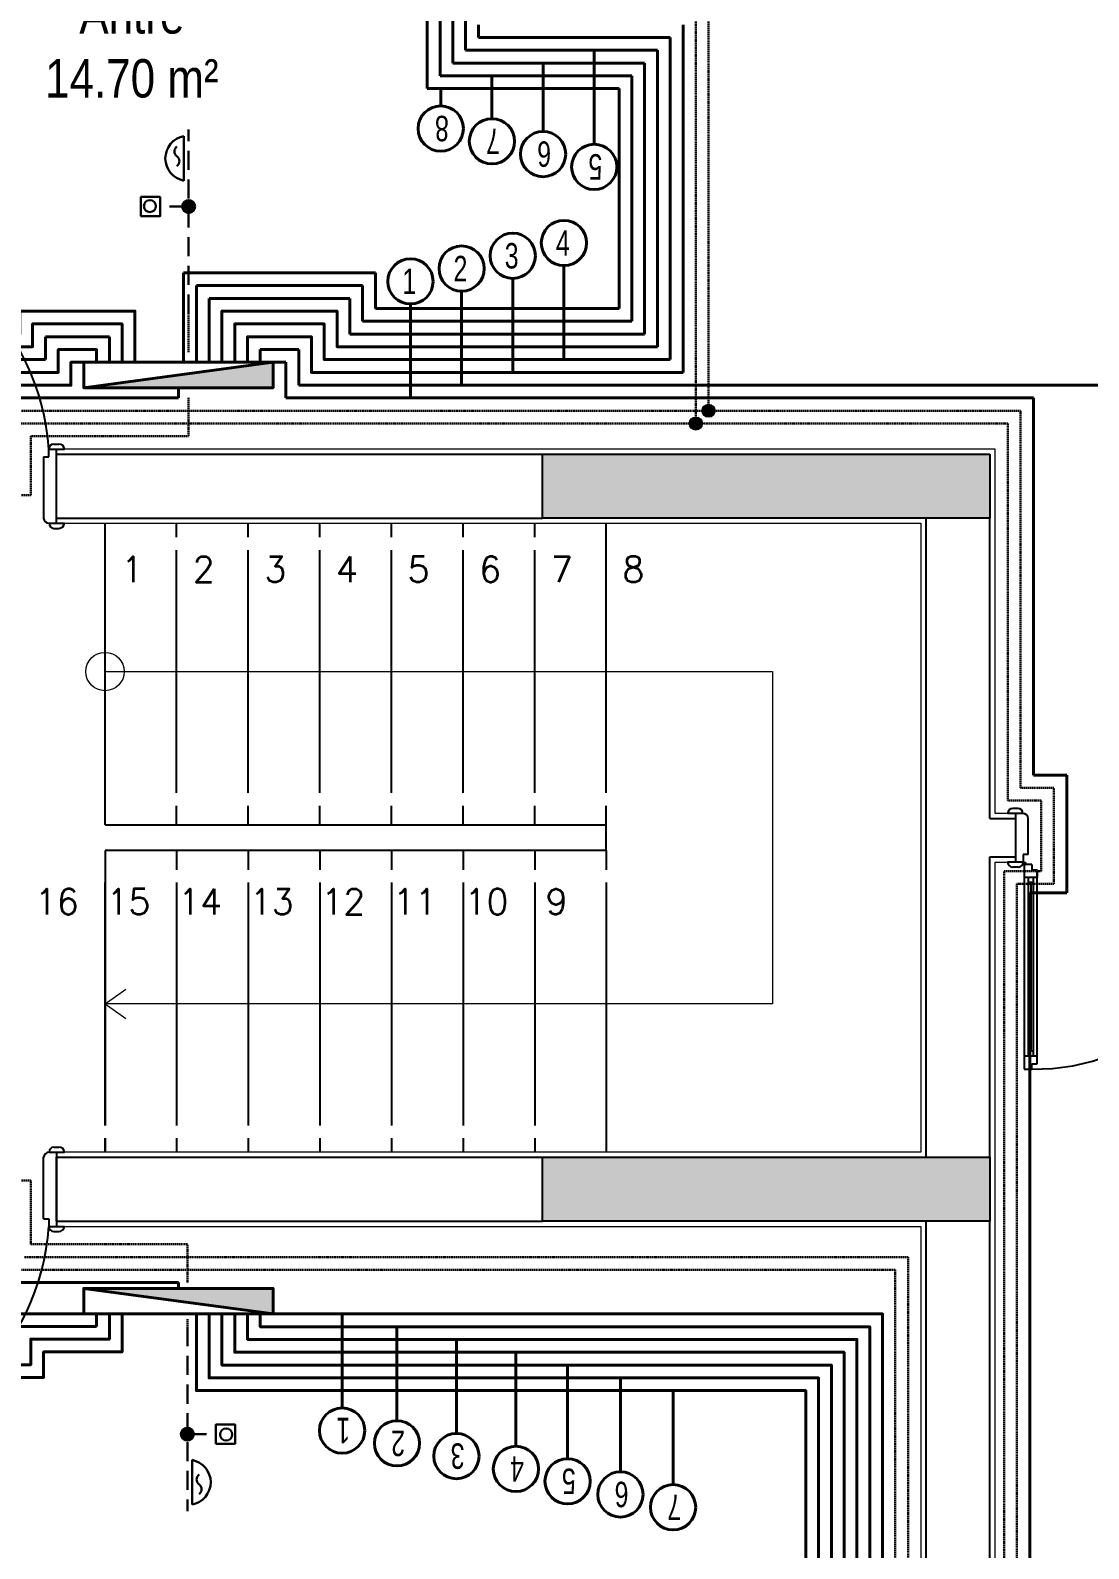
# Model space of a CAD drawing. Header units: metres. Extents: x 134072 to 172200, y 35728 to 38066.
# Drawn here: x 144328 to 144742, y 36656 to 37250 of the extents above; entities that cross this region are included whole.
import ezdxf
from ezdxf.enums import TextEntityAlignment as Align

# ---------------------------------------------------------------- set-up
doc = ezdxf.new("R2010")
doc.units = ezdxf.units.M
doc.linetypes.add('DASHED', pattern=[0.75, 0.5, -0.25])
for name, color, linetype in [('den', 156, 'Continuous'), ('duvaR', 52, 'Continuous'), ('kapı', 129, 'Continuous'), ('Kolon', 175, 'Continuous'), ('yazı', 7, 'Continuous')]:
    doc.layers.add(name, color=color, linetype=linetype)
for name, color, linetype, lineweight in [('m_kuvvetliakım', 1, 'Continuous', 40), ('m_zayıfakım', 2, 'DASHED', 30), ('SEMBOL', 140, 'Continuous', 20), ('sıva', 145, 'Continuous', 5), ('Tarama 13', 221, 'Continuous', 13), ('Text 20', 253, 'Continuous', 20)]:
    doc.layers.add(name, color=color, linetype=linetype, lineweight=lineweight)
doc.styles.add('omr', font='ARIALN.TTF', dxfattribs={"height": 20})
doc.styles.add('ROMANTUR', font='arial.ttf', dxfattribs={"width": 0.7})
doc.styles.get("Standard").update_dxf_attribs({"font": 'txt.shx'})

# ---------------------------------------------------------------- blocks, each defined once
blk = doc.blocks.new('m-tablo')
at = {"layer": 'm_kuvvetliakım'}
blk.add_hatch(color=3, dxfattribs=at).paths.add_polyline_path([(37.01, 0), (37.01, 9.96), (-37.01, 0)])
at = {"layer": 'm_kuvvetliakım', "color": 3}
blk.add_line((37.01, 9.96), (-37.01, 0), dxfattribs=at)
blk.add_lwpolyline([(37.01, 9.96), (37.01, 0), (-37.01, 0), (-37.01, 9.96)], close=True, dxfattribs=at)
blk = doc.blocks.new('m-zil')
at = {"layer": 'm_zayıfakım', "color": 1, "linetype": 'Continuous', "ltscale": 100}
blk.add_line((-8.74, 0), (8.74, 0), dxfattribs=at)
for centre, radius, start, end in [((0, -1.6), 8.88, 10.38886, 169.61114), ((-2.72, 1.3), 2.4, 36.8699, 143.1301), ((1.12, 4.18), 2.4, 216.8699, 323.1301)]:
    blk.add_arc(centre, radius, start, end, dxfattribs=at)
blk = doc.blocks.new('m-zil2')
at = {"layer": 'm_zayıfakım', "color": 3, "linetype": 'Continuous', "ltscale": 100}
blk.add_lwpolyline([(-3.76, 0), (-3.76, 7.51), (3.76, 7.51), (3.76, 0)], close=True, dxfattribs=at)
blk.add_circle((-0.15, 4.01), 2.36, dxfattribs=at)

msp = doc.modelspace()

# ---------------------------------------------------------------- hatches: boundary and pattern name
at = {"layer": 'm_zayıfakım', "linetype": 'Continuous', "ltscale": 100}
h = msp.add_hatch(color=2, dxfattribs=at)
edge = h.paths.add_edge_path()
edge.add_arc((144389.78, 37180.95), 2.5, 0, 360)
h = msp.add_hatch(color=2, dxfattribs=at)
edge = h.paths.add_edge_path()
edge.add_arc((144389.28, 36700.78), 2.5, 0, 360)
at = {"layer": 'SEMBOL'}
for points in [[(144595.62, 37101.06, -1), (144590.51, 37101.06, -1)], [(144590.62, 37096.06, -1), (144585.51, 37096.06, -1)]]:
    msp.add_hatch(color=1, dxfattribs=at).paths.add_polyline_path(points)
at = {"layer": 'Tarama 13'}
h = msp.add_hatch(dxfattribs=at)
h.set_pattern_fill('ANSI33,_O', color=256, scale=2)
h.set_pattern_definition([(45, (117464.424, 22063.553), (-8.980256, 8.980256), []), (45, (117473.405, 22063.553), (-8.980256, 8.980256), [6.35, -3.175])])
h.paths.add_polyline_path([(142808.07, 37659.06), (142778.07, 37659.06), (142778.07, 37599.06), (142808.07, 37599.06)])
h.paths.add_polyline_path([(143263.07, 37659.06), (143233.07, 37659.06), (143233.07, 37599.06), (143263.07, 37599.06)])
h.paths.add_polyline_path([(143608.07, 37784.06), (143583.07, 37784.06), (143583.07, 37609.06), (143608.07, 37609.06)])
h.paths.add_polyline_path([(144223.07, 37784.06), (144198.07, 37784.06), (144198.07, 37609.06), (144223.07, 37609.06)])
h.paths.add_polyline_path([(144223.07, 37329.06), (144193.07, 37329.06), (144193.07, 37269.06), (144223.07, 37269.06)])
h.paths.add_polyline_path([(144223.07, 37084.06), (144198.07, 37084.06), (144198.07, 37009.06), (144223.07, 37009.06)])
h.paths.add_polyline_path([(143608.07, 37084.06), (143583.07, 37084.06), (143583.07, 37009.06), (143608.07, 37009.06)])
h.paths.add_polyline_path([(143608.07, 37294.06), (143378.07, 37294.06), (143378.07, 37269.06), (143608.07, 37269.06)])
h.paths.add_polyline_path([(143263.07, 37084.06), (143088.07, 37084.06), (143088.07, 37059.06), (143263.07, 37059.06)])
h.paths.add_polyline_path([(142808.07, 37119.06), (142778.07, 37119.06), (142778.07, 37059.06), (142808.07, 37059.06)])
h.paths.add_polyline_path([(143608.07, 36859.06), (143583.07, 36859.06), (143583.07, 36784.06), (143608.07, 36784.06)])
h.paths.add_polyline_path([(143608.07, 36599.06), (143578.07, 36599.06), (143578.07, 36539.06), (143608.07, 36539.06)])
h.paths.add_polyline_path([(143608.07, 36259.06), (143583.07, 36259.06), (143583.07, 36084.06), (143608.07, 36084.06)])
h.paths.add_polyline_path([(143138.07, 36214.06), (143078.07, 36214.06), (143078.07, 36184.06), (143138.07, 36184.06)])
h.paths.add_polyline_path([(142808.07, 36244.06), (142778.07, 36244.06), (142778.07, 36184.06), (142808.07, 36184.06)])
h.paths.add_polyline_path([(142808.07, 36634.06), (142778.07, 36634.06), (142778.07, 36574.06), (142808.07, 36574.06)])
h.paths.add_polyline_path([(143138.07, 36599.06), (143078.07, 36599.06), (143078.07, 36569.06), (143138.07, 36569.06)])
h.paths.add_polyline_path([(144223.07, 36599.06), (144193.07, 36599.06), (144193.07, 36539.06), (144223.07, 36539.06)])
h.paths.add_polyline_path([(144223.07, 36259.06), (144198.07, 36259.06), (144198.07, 36084.06), (144223.07, 36084.06)])
h.paths.add_polyline_path([(144603.07, 36114.06), (144543.07, 36114.06), (144543.07, 36084.06), (144603.07, 36084.06)])
h.paths.add_polyline_path([(144573.07, 36599.06), (144543.07, 36599.06), (144543.07, 36539.06), (144573.07, 36539.06)])
h.paths.add_polyline_path([(144703.07, 36809.06), (144528.07, 36809.06), (144528.07, 36784.06), (144703.07, 36784.06)])
h.paths.add_polyline_path([(144223.07, 36859.06), (144198.07, 36859.06), (144198.07, 36784.06), (144223.07, 36784.06)])
h.paths.add_polyline_path([(145093.07, 36114.06), (145033.07, 36114.06), (145033.07, 36084.06), (145093.07, 36084.06)])
h.paths.add_polyline_path([(145193.07, 36599.06), (145068.07, 36599.06), (145068.07, 36574.06), (145193.07, 36574.06)])
h.paths.add_polyline_path([(145193.07, 36964.06), (145163.07, 36964.06), (145163.07, 36904.06), (145193.07, 36904.06)])
h.paths.add_polyline_path([(145193.07, 37294.06), (145068.07, 37294.06), (145068.07, 37269.06), (145193.07, 37269.06)])
h.paths.add_polyline_path([(144573.07, 37329.06), (144543.07, 37329.06), (144543.07, 37269.06), (144573.07, 37269.06)])
h.paths.add_polyline_path([(144703.07, 37084.06), (144528.07, 37084.06), (144528.07, 37059.06), (144703.07, 37059.06)])
h.paths.add_polyline_path([(145093.07, 37784.06), (145033.07, 37784.06), (145033.07, 37754.06), (145093.07, 37754.06)])
h.paths.add_polyline_path([(144603.07, 37784.06), (144543.07, 37784.06), (144543.07, 37754.06), (144603.07, 37754.06)])

# ---------------------------------------------------------------- linework, layer by layer
at = {"layer": 'den'}
for p, q in [((144357.07, 37051.56), (144357.07, 37057.06)), ((144385.07, 37051.56), (144385.07, 37057.06)), ((144413.07, 37051.56), (144413.07, 37057.06)), ((144441.07, 37051.56), (144441.07, 37057.06)), ((144469.07, 37051.56), (144469.07, 37057.06)), ((144497.07, 37051.56), (144497.07, 37057.06)), ((144525.07, 37051.56), (144525.07, 37057.06)), ((144553.07, 37051.56), (144553.07, 37057.06)), ((144357.07, 37046.56), (144357.07, 37051.56)), ((144553.07, 37046.56), (144553.07, 37051.56)), ((144357.07, 36939.06), (144357.07, 37046.56)), ((144385.07, 36951.56), (144385.07, 37046.56)), ((144413.07, 36951.56), (144413.07, 37046.56)), ((144441.07, 36951.56), (144441.07, 37046.56)), ((144469.07, 36951.56), (144469.07, 37046.56)), ((144497.07, 36951.56), (144497.07, 37046.56)), ((144525.07, 36951.56), (144525.07, 37046.56)), ((144553.07, 36951.56), (144553.07, 37046.56)), ((144385.07, 36939.06), (144385.07, 36946.56)), ((144413.07, 36939.06), (144413.07, 36946.56)), ((144441.07, 36939.06), (144441.07, 36946.56)), ((144469.07, 36939.06), (144469.07, 36946.56)), ((144497.07, 36939.06), (144497.07, 36946.56)), ((144525.07, 36939.06), (144525.07, 36946.56)), ((144553.07, 36939.06), (144553.07, 36946.56)), ((144357.07, 36939.06), (144553.07, 36939.06)), ((144553.07, 36929.06), (144553.07, 36939.06)), ((144357.07, 36929.06), (144357.07, 36821.56)), ((144553.07, 36929.06), (144357.07, 36929.06)), ((144385.07, 36929.06), (144385.07, 36921.56)), ((144413.07, 36929.06), (144413.07, 36921.56)), ((144441.07, 36929.06), (144441.07, 36921.56)), ((144469.07, 36929.06), (144469.07, 36921.56)), ((144497.07, 36929.06), (144497.07, 36921.56)), ((144525.07, 36929.06), (144525.07, 36921.56)), ((144553.07, 36929.06), (144553.07, 36921.56)), ((144357.07, 36821.56), (144357.07, 36916.56)), ((144385.07, 36916.56), (144385.07, 36821.56)), ((144413.07, 36916.56), (144413.07, 36821.56)), ((144441.07, 36916.56), (144441.07, 36821.56)), ((144469.07, 36916.56), (144469.07, 36821.56)), ((144497.07, 36916.56), (144497.07, 36821.56)), ((144525.07, 36916.56), (144525.07, 36821.56)), ((144553.07, 36916.56), (144553.07, 36821.56)), ((144553.07, 36821.56), (144553.07, 36816.56)), ((144357.07, 36816.56), (144357.07, 36811.06)), ((144357.07, 36811.06), (144357.07, 36816.56)), ((144385.07, 36816.56), (144385.07, 36811.06)), ((144413.07, 36816.56), (144413.07, 36811.06)), ((144441.07, 36816.56), (144441.07, 36811.06)), ((144469.07, 36816.56), (144469.07, 36811.06)), ((144497.07, 36816.56), (144497.07, 36811.06)), ((144525.07, 36816.56), (144525.07, 36811.06)), ((144553.07, 36816.56), (144553.07, 36811.06))]:
    msp.add_line(p, q, dxfattribs=at)
at = {"layer": 'duvaR'}
for p, q in [((144338.07, 37084.06), (144528.07, 37084.06)), ((144338.07, 37059.06), (144338.07, 37084.06)), ((144338.07, 37059.06), (144528.07, 37059.06)), ((144678.07, 36934.06), (144678.07, 37059.06)), ((144703.07, 36941.56), (144703.07, 37059.06)), ((144703.07, 36941.56), (144713.07, 36941.56)), ((144713.07, 36941.56), (144713.07, 36926.56)), ((144678.07, 36809.06), (144678.07, 36934.06)), ((144703.07, 36926.56), (144713.07, 36926.56)), ((144703.07, 36809.06), (144703.07, 36926.56)), ((144338.07, 36809.06), (144528.07, 36809.06)), ((144338.07, 36784.06), (144338.07, 36809.06)), ((144338.07, 36784.06), (144528.07, 36784.06)), ((144678.07, 36599.06), (144678.07, 36784.06)), ((144703.07, 36599.06), (144703.07, 36784.06))]:
    msp.add_line(p, q, dxfattribs=at)
at = {"layer": 'kapı'}
for p, q in [((144335.07, 37083.06), (144335.07, 37086.06)), ((144335.07, 37086.06), (144341.19, 37086.06)), ((144337.07, 37088.05), (144339.07, 37088.05)), ((144338.07, 37057.06), (144338.07, 37086.06)), ((144333.07, 37083.06), (144333.07, 37059.06)), ((144333.07, 37083.06), (144335.07, 37083.06)), ((144335.19, 37057.06), (144341.19, 37057.06)), ((144337.07, 37055.06), (144339.07, 37055.06)), ((144715.94, 36943.56), (144709.94, 36943.56)), ((144714.07, 36945.55), (144712.06, 36945.55)), ((144713.07, 36943.56), (144713.07, 36924.56)), ((144718.07, 36927.56), (144718.07, 36941.56)), ((144716.07, 36924.56), (144709.94, 36924.56)), ((144716.07, 36927.56), (144716.07, 36924.56)), ((144718.07, 36927.56), (144716.07, 36927.56)), ((144714.07, 36922.56), (144712.06, 36922.56)), ((144719.51, 36923.54), (144716.51, 36923.54)), ((144716.51, 36923.54), (144716.51, 36843.58)), ((144721.51, 36918.54), (144716.51, 36918.54)), ((144718.01, 36918.54), (144718.01, 36848.58)), ((144719.51, 36923.54), (144719.51, 36921.54)), ((144719.51, 36921.54), (144721.51, 36921.54)), ((144720.01, 36918.54), (144720.01, 36848.58)), ((144721.51, 36921.54), (144721.51, 36918.54)), ((144721.51, 36845.58), (144721.51, 36921.54)), ((144720.01, 36916.59), (144718.01, 36916.59)), ((144719.01, 36916.59), (144719.01, 36850.58)), ((144721.51, 36848.58), (144716.51, 36848.58)), ((144720.01, 36850.58), (144718.01, 36850.58)), ((144721.51, 36845.58), (144721.51, 36848.58)), ((144716.51, 36843.58), (144719.51, 36843.58)), ((144719.51, 36843.58), (144719.51, 36845.58)), ((144719.51, 36845.58), (144721.51, 36845.58)), ((144335.19, 36811.06), (144341.19, 36811.06)), ((144337.07, 36813.05), (144339.07, 36813.05)), ((144338.07, 36811.06), (144338.07, 36782.06)), ((144333.07, 36785.06), (144333.07, 36809.06)), ((144333.07, 36785.06), (144335.07, 36785.06)), ((144335.07, 36785.06), (144335.07, 36782.06)), ((144335.07, 36782.06), (144341.19, 36782.06)), ((144337.07, 36780.06), (144339.07, 36780.06))]:
    msp.add_line(p, q, dxfattribs=at)
msp.add_circle((144716.51, 36924.04), 0.5, dxfattribs=at)
for centre, radius, start, end in [((144243.22, 37079.99), 92.05, 3.7788, 89.19467), ((144337.07, 37086.05), 2, 90, 179.88691), ((144339.04, 37085.89), 2.16, 4.40266, 89.17522), ((144335.25, 37059.24), 2.19, 184.9061, 268.58154), ((144337.2, 37057.06), 2.01, 180.20235, 266.19689), ((144339.04, 37057.22), 2.16, 270.82737, 355.59468), ((144712.1, 36943.39), 2.16, 90.82737, 175.59468), ((144713.93, 36943.55), 2.01, 0.20235, 86.19689), ((144715.89, 36941.37), 2.19, 4.9061, 88.58154), ((144712.1, 36924.72), 2.16, 184.40266, 269.17522), ((144714.07, 36924.56), 2, 270, 359.88691), ((144721.08, 36922.58), 79.01, 268.8629, 1.43388), ((144335.25, 36808.87), 2.19, 91.41846, 175.0939), ((144337.2, 36811.05), 2.01, 93.80311, 179.79765), ((144339.04, 36810.89), 2.16, 4.40532, 89.17263), ((144243.22, 36788.12), 92.05, 270.80533, 356.2212), ((144337.07, 36782.06), 2, 180.11309, 270), ((144339.04, 36782.22), 2.16, 270.82478, 355.59734)]:
    msp.add_arc(centre, radius, start, end, dxfattribs=at)
at = {"layer": 'Kolon'}
for p, q in [((144528.07, 37059.06), (144528.07, 37084.06)), ((144528.07, 37084.06), (144703.07, 37084.06)), ((144703.07, 37084.06), (144703.07, 37059.06)), ((144703.07, 37059.06), (144528.07, 37059.06)), ((144528.07, 36784.06), (144528.07, 36809.06)), ((144528.07, 36809.06), (144703.07, 36809.06)), ((144703.07, 36809.06), (144703.07, 36784.06)), ((144703.07, 36784.06), (144528.07, 36784.06))]:
    msp.add_line(p, q, dxfattribs=at)
at = {"layer": 'm_kuvvetliakım'}
for p, q in [((144498.07, 37247.06), (144498.07, 37306.06)), ((144493.07, 37301.06), (144493.07, 37242.06)), ((144488.07, 37296.06), (144488.07, 37237.06)), ((144483.07, 37291.06), (144483.07, 37232.06)), ((144583.07, 37116.06), (144583.07, 37252.06)), ((144498.07, 37247.06), (144498.07, 37242.06)), ((144493.07, 37242.06), (144493.07, 37237.06)), ((144498.07, 37242.06), (144503.07, 37242.06)), ((144543.07, 37242.06), (144503.07, 37242.06)), ((144573.07, 37242.06), (144543.07, 37242.06)), ((144573.07, 37126.06), (144573.07, 37242.06)), ((144488.07, 37237.06), (144488.07, 37232.06)), ((144493.07, 37237.06), (144498.07, 37237.06)), ((144568.07, 37237.06), (144568.07, 37131.06)), ((144483.07, 37232.06), (144483.07, 37227.06)), ((144483.07, 37227.06), (144488.07, 37227.06)), ((144488.07, 37232.06), (144493.07, 37232.06)), ((144558.07, 37227.06), (144558.07, 37141.06)), ((144563.07, 37232.06), (144563.07, 37136.06)), ((144412.79, 37155.01), (144387.79, 37155.01)), ((144387.79, 37155.01), (144387.79, 37130.01)), ((144412.79, 37150.01), (144392.79, 37150.01)), ((144392.79, 37150.01), (144392.79, 37130.01)), ((144412.79, 37155.01), (144462.79, 37155.01)), ((144412.79, 37150.01), (144457.79, 37150.01)), ((144457.79, 37150.01), (144457.79, 37136.06)), ((144462.79, 37155.01), (144462.79, 37141.06)), ((144412.79, 37145.01), (144397.79, 37145.01)), ((144397.79, 37145.01), (144397.79, 37130.01)), ((144412.79, 37145.01), (144452.79, 37145.01)), ((144452.79, 37145.01), (144452.79, 37131.06)), ((144462.79, 37141.06), (144558.07, 37141.06)), ((144457.79, 37136.06), (144563.07, 37136.06)), ((144358.77, 37130.01), (144333.77, 37130.01)), ((144333.77, 37130.01), (144333.77, 37121.06)), ((144358.77, 37120.01), (144358.77, 37130.01)), ((144387.79, 37120.01), (144387.79, 37130.01)), ((144392.79, 37120.01), (144392.79, 37130.01)), ((144397.79, 37120.01), (144397.79, 37130.01)), ((144452.79, 37131.06), (144568.07, 37131.06)), ((144333.77, 37121.06), (144298.07, 37121.06)), ((144422.79, 37120.01), (144427.79, 37120.01)), ((144427.79, 37120.01), (144427.79, 37106.06)), ((144385.78, 37106.06), (144385.78, 37110.06)), ((144427.79, 37106.06), (144720.07, 37106.06)), ((144720.07, 36958.56), (144720.07, 37106.06)), ((144733.07, 36958.56), (144720.07, 36958.56)), ((144733.07, 36912.49), (144733.07, 36958.56)), ((144718.6, 36912.49), (144718.6, 36614.6)), ((144718.6, 36912.49), (144733.07, 36912.49)), ((144313.07, 36760.06), (144385.78, 36760.06)), ((144385.78, 36760.06), (144385.78, 36757.77)), ((144348.77, 36747.81), (144230.07, 36747.81)), ((144353.77, 36747.81), (144353.77, 36742.95)), ((144358.77, 36747.81), (144358.77, 36742.95)), ((144353.77, 36742.95), (144235.07, 36742.95))]:
    msp.add_line(p, q, dxfattribs=at)
at = {"layer": 'm_kuvvetliakım', "color": 5}
for p, q in [((144503.07, 37252.06), (144503.07, 37247.06)), ((144503.07, 37247.06), (144508.07, 37247.06)), ((144543.07, 37247.06), (144508.07, 37247.06)), ((144578.07, 37247.06), (144543.07, 37247.06)), ((144578.07, 37121.06), (144578.07, 37247.06)), ((144548.34, 37205.29), (144548.34, 37242.06)), ((144528.34, 37210.29), (144528.34, 37237.06)), ((144488.34, 37220.29), (144488.34, 37227.06)), ((144508.34, 37215.29), (144508.34, 37232.06)), ((144536.51, 37157.82), (144536.51, 37121.06)), ((144516.51, 37152.82), (144516.51, 37116.06)), ((144496.51, 37147.82), (144496.51, 37111.06)), ((144476.51, 37142.82), (144476.51, 37106.06)), ((144417.79, 37125.01), (144432.79, 37125.01)), ((144417.79, 37120.01), (144417.79, 37125.01)), ((144432.79, 37125.01), (144432.79, 37111.06)), ((144432.79, 37111.06), (144803.51, 37111.06)), ((144363.77, 36747.81), (144363.77, 36742.95)), ((144449.79, 36711.05), (144449.79, 36747.81)), ((144471.23, 36706.05), (144471.23, 36742.81)), ((144494.49, 36701.05), (144494.49, 36737.81)), ((144517.73, 36696.05), (144517.73, 36732.81)), ((144537.95, 36691.2), (144537.95, 36727.96)), ((144558.6, 36686.05), (144558.6, 36722.81)), ((144579.19, 36681.05), (144579.19, 36717.81))]:
    msp.add_line(p, q, dxfattribs=at)
for points in [[(143744.07, 37296.06), (143804.94, 37296.06), (143823.07, 37296.06), (143823.07, 37269.06), (143823.07, 37244.06), (143815.07, 37244.06), (143815.07, 37186.06), (143982.07, 37186.06), (143982.07, 37194.06), (144040.07, 37194.06), (144040.07, 37186.06), (144098.07, 37186.06), (144191.07, 37186.06), (144250.07, 37186.06), (144250.07, 37111.06), (144288.07, 37111.06), (144288.07, 37131.06), (144323.77, 37131.06), (144323.77, 37140.01), (144368.77, 37140.01), (144368.77, 37120.01)], [(144113.07, 37166.06), (144230.07, 37166.06), (144230.07, 37091.06), (144308.07, 37091.06), (144308.07, 37111.06), (144343.77, 37111.06), (144343.77, 37120.01), (144348.77, 37120.01)], [(144407.79, 37120.01), (144407.79, 37135.01), (144442.79, 37135.01), (144442.79, 37121.06), (144578.07, 37121.06)], [(144417.79, 36747.81), (144417.79, 36742.81), (144656.07, 36742.81), (144656.07, 36616.06), (144650.57, 36616.06), (144650.57, 36552.06)], [(144363.77, 36742.95), (144363.77, 36732.95), (144333.07, 36732.95), (144333.07, 36722.95), (144255.07, 36722.95), (144255.07, 36606.06), (144223.07, 36606.06), (144193.07, 36606.06), (144023.07, 36606.06)]]:
    msp.add_lwpolyline(points, dxfattribs=at)
at = {"layer": 'm_kuvvetliakım'}
for points in [[(143620.07, 37291.06), (143804.94, 37291.06), (143818.07, 37291.06), (143818.07, 37269.06), (143818.07, 37249.06), (143810.07, 37249.06), (143810.07, 37181.06), (143987.07, 37181.06), (143987.07, 37189.06), (144035.07, 37189.06), (144035.07, 37181.06), (144098.07, 37181.06), (144191.07, 37181.06), (144245.07, 37181.06), (144245.07, 37106.06), (144293.07, 37106.06), (144293.07, 37126.06), (144328.77, 37126.06), (144328.77, 37135.01), (144363.77, 37135.01), (144363.77, 37120.01)], [(144568.07, 37237.06), (144543.07, 37237.06), (144498.07, 37237.06)], [(144558.07, 37227.06), (144543.07, 37227.06), (144488.07, 37227.06)], [(144563.07, 37232.06), (144543.07, 37232.06), (144493.07, 37232.06)], [(144353.77, 37120.01), (144353.77, 37125.01), (144338.77, 37125.01), (144338.77, 37116.06), (144303.07, 37116.06), (144303.07, 37096.06), (144235.07, 37096.06), (144235.07, 37171.06), (144191.07, 37171.06), (144025.07, 37171.06), (144025.07, 37179.06), (143997.07, 37179.06), (143997.07, 37171.06), (143800.07, 37171.06), (143800.07, 37179.06)], [(144402.79, 37120.01), (144402.79, 37140.01), (144447.79, 37140.01), (144447.79, 37126.06), (144573.07, 37126.06)], [(144412.79, 37120.01), (144412.79, 37130.01), (144437.79, 37130.01), (144437.79, 37116.06), (144583.07, 37116.06)], [(144385.78, 37106.06), (144313.07, 37106.06)], [(144392.79, 36747.81), (144392.79, 36717.81), (144631.07, 36717.81), (144631.07, 36641.06), (144625.57, 36641.06), (144625.57, 36628.05), (144438.07, 36628.05)], [(144397.79, 36747.81), (144397.79, 36722.81), (144636.07, 36722.81), (144636.07, 36636.06), (144630.57, 36636.06), (144630.57, 36623.05), (144443.07, 36623.05)], [(144402.79, 36747.81), (144402.79, 36727.81), (144641.07, 36727.81), (144641.07, 36631.06), (144635.57, 36631.06), (144635.57, 36618.05), (144448.07, 36618.05)], [(144407.79, 36747.81), (144407.79, 36732.81), (144646.07, 36732.81), (144646.07, 36626.06), (144640.57, 36626.06), (144640.57, 36613.05), (144453.07, 36613.05)], [(144412.79, 36747.81), (144412.79, 36737.81), (144651.07, 36737.81), (144651.07, 36621.06), (144645.57, 36621.06), (144645.57, 36608.05), (144508.07, 36608.05)], [(144422.79, 36747.81), (144661.07, 36747.81), (144661.07, 36611.06), (144655.57, 36611.06), (144655.57, 36557.06)], [(144358.77, 36742.95), (144358.77, 36737.95), (144328.07, 36737.95), (144328.07, 36727.95), (144250.07, 36727.95), (144250.07, 36611.06), (144223.07, 36611.06), (144193.07, 36611.06), (143963.07, 36611.06)]]:
    msp.add_lwpolyline(points, dxfattribs=at)
at = {"layer": 'm_kuvvetliakım', "color": 5}
for centre in [(144488.34, 37211.44), (144508.34, 37206.44), (144528.34, 37201.44), (144548.34, 37196.44), (144536.51, 37166.67), (144516.51, 37161.67), (144496.51, 37156.67), (144476.51, 37151.67), (144449.79, 36702.2), (144471.23, 36697.2), (144494.49, 36692.2), (144517.73, 36687.2), (144537.95, 36682.35), (144558.6, 36677.2), (144579.19, 36672.2)]:
    msp.add_circle(centre, 8.85, dxfattribs=at)
at = {"layer": 'm_zayıfakım'}
for p, q in [((144588.07, 37257.06), (144588.07, 37096.06)), ((144710.07, 36948.56), (144710.07, 37096.06)), ((144723.07, 36948.56), (144710.07, 36948.56)), ((144723.07, 36921.02), (144723.07, 36948.56))]:
    msp.add_line(p, q, dxfattribs=at)
at = {"layer": 'm_zayıfakım', "color": 30}
for p, q in [((144593.07, 37262.06), (144593.07, 37101.06)), ((144715.07, 36953.56), (144715.07, 37101.06)), ((144728.07, 36953.56), (144715.07, 36953.56)), ((144728.07, 36916.02), (144728.07, 36953.56)), ((144320.62, 36765.06), (144666.07, 36765.06)), ((144666.07, 36765.06), (144666.07, 36606.06))]:
    msp.add_line(p, q, dxfattribs=at)
at = {"layer": 'm_zayıfakım', "color": 3, "linetype": 'DASHED', "ltscale": 15}
for p, q in [((144389.78, 37139.01), (144389.78, 37211.05)), ((144389.78, 37180.95), (144378.64, 37180.95)), ((144389.28, 36742.71), (144389.28, 36670.68)), ((144389.28, 36700.78), (144400.42, 36700.78))]:
    msp.add_line(p, q, dxfattribs=at)
at = {"layer": 'm_zayıfakım', "color": 3}
for p, q in [((144389.78, 37124.01), (144389.78, 37139.01)), ((144389.78, 37106.06), (144389.78, 37091.06)), ((144328.07, 37091.06), (144328.07, 37068.06)), ((144263.07, 37068.06), (144328.07, 37068.06)), ((144263.07, 36800.06), (144328.07, 36800.06)), ((144328.07, 36775.06), (144328.07, 36800.06)), ((144389.28, 36760.06), (144389.28, 36775.06)), ((144389.28, 36745.81), (144389.28, 36742.71))]:
    msp.add_line(p, q, dxfattribs=at)
at = {"layer": 'm_zayıfakım', "color": 30}
for points in [[(144715.07, 37101.06), (144318.07, 37101.06)], [(144728.07, 36916.02), (144713.6, 36916.02), (144713.6, 36609.6), (145162.53, 36609.6), (145162.53, 36892.06), (145151.07, 36892.06), (145151.07, 36914.56), (145028.01, 36914.56)]]:
    msp.add_lwpolyline(points, dxfattribs=at)
at = {"layer": 'm_zayıfakım'}
for points in [[(144710.07, 37096.06), (144323.07, 37096.06)], [(145167.53, 36897.06), (145167.53, 36604.6), (144708.6, 36604.6), (144708.6, 36921.02), (144723.07, 36921.02)], [(144325.62, 36770.06), (144671.07, 36770.06), (144671.07, 36601.06)]]:
    msp.add_lwpolyline(points, dxfattribs=at)
at = {"layer": 'm_zayıfakım', "color": 3}
for points in [[(144389.78, 37091.06), (144328.07, 37091.06)], [(144328.07, 36775.06), (144389.28, 36775.06)]]:
    msp.add_lwpolyline(points, dxfattribs=at)
at = {"layer": 'm_zayıfakım', "color": 2, "linetype": 'Continuous', "ltscale": 100}
for centre in [(144389.78, 37180.95), (144389.28, 36700.78)]:
    msp.add_circle(centre, 2.5, dxfattribs=at)
at = {"layer": 'SEMBOL', "color": 1}
for centre in [(144593.07, 37101.06), (144588.07, 37096.06)]:
    msp.add_circle(centre, 2.55, dxfattribs=at)
at = {"layer": 'sıva'}
for p, q in [((144705.07, 37086.06), (144336.07, 37086.06)), ((144705.07, 36943.56), (144705.07, 37086.06)), ((144715.07, 36943.56), (144705.07, 36943.56)), ((144336.07, 36782.06), (144336.07, 36782.06)), ((144336.07, 36782.06), (144676.07, 36782.06)), ((144676.07, 36782.06), (144676.07, 36601.06))]:
    msp.add_line(p, q, dxfattribs=at)
for points in [[(144336.07, 37057.06), (144676.07, 37057.06), (144676.07, 36811.06), (144336.07, 36811.06)], [(145180.07, 36698.56), (145171.07, 36698.56), (145171.07, 36601.06), (144705.07, 36601.06), (144705.07, 36924.56), (144715.07, 36924.56)]]:
    msp.add_lwpolyline(points, dxfattribs=at)
at = {"layer": 'Text 20'}
for p, q in [((144357.07, 36999.06), (144553.07, 36999.06)), ((144553.07, 36999.06), (144618.07, 36999.06)), ((144618.07, 36999.06), (144618.07, 36869.06)), ((144357.07, 36869.06), (144365.26, 36874.79)), ((144553.07, 36869.06), (144357.07, 36869.06)), ((144357.07, 36869.06), (144365.26, 36863.32)), ((144618.07, 36869.06), (144553.07, 36869.06))]:
    msp.add_line(p, q, dxfattribs=at)
msp.add_circle((144357.07, 36999.06), 7.5, dxfattribs=at)

# ---------------------------------------------------------------- block references
at = {"layer": 'm_kuvvetliakım'}
msp.add_blockref('m-tablo', (144385.78, 37110.06), dxfattribs=at)
at = {"layer": 'm_kuvvetliakım', "xscale": -1, "rotation": 180}
msp.add_blockref('m-tablo', (144385.78, 36757.77), dxfattribs=at)
at = {"layer": 'm_zayıfakım', "color": 30, "xscale": -1}
for name, p, rotation in [('m-zil', (144387.93, 37199.77), 90), ('m-zil2', (144378.64, 37180.95), 90), ('m-zil2', (144400.42, 36700.78), 270), ('m-zil', (144391.12, 36681.96), 270)]:
    msp.add_blockref(name, p, dxfattribs=dict(at, rotation=rotation))

# ---------------------------------------------------------------- texts
at = {"layer": 'm_kuvvetliakım', "color": 5, "style": 'ROMANTUR', "width": 0.7}
for s, p in [('8', (144488.79, 37211.44)), ('7', (144508.79, 37206.44)), ('6', (144528.79, 37201.44)), ('5', (144548.79, 37196.44)), ('1', (144450.23, 36702.2)), ('2', (144471.68, 36697.2)), ('3', (144494.93, 36692.2)), ('4', (144518.18, 36687.2)), ('5', (144538.4, 36682.35)), ('6', (144559.05, 36677.2)), ('7', (144579.64, 36672.2))]:
    msp.add_text(s, height=9.95, rotation=180, dxfattribs=at).set_placement(p, align=Align.MIDDLE_CENTER)
for s, p in [('4', (144536.06, 37166.67)), ('2', (144496.06, 37156.67)), ('3', (144516.06, 37161.67)), ('1', (144476.06, 37151.67))]:
    msp.add_text(s, height=9.95, dxfattribs=at).set_placement(p, align=Align.MIDDLE_CENTER)
at = {"layer": 'Text 20'}
for s, p in [('1', (144363.37, 37034.06)), ('2', (144391.37, 37034.06)), ('3', (144419.37, 37034.06)), ('4', (144447.37, 37034.06)), ('5', (144475.37, 37034.06)), ('6', (144503.37, 37034.06)), ('7', (144531.37, 37034.06)), ('8', (144559.37, 37034.06)), ('16', (144329.67, 36904.06)), ('15', (144357.67, 36904.06)), ('14', (144385.67, 36904.06)), ('13', (144413.67, 36904.06)), ('12', (144441.67, 36904.06)), ('11', (144469.67, 36904.06)), ('10', (144497.67, 36904.06)), ('9', (144529.37, 36904.06))]:
    msp.add_text(s, height=10, dxfattribs=at).set_placement(p)
at = {"layer": 'yazı', "lineweight": 20, "insert": (144367.57, 37263.58), "char_height": 15, "width": 139.1913, "attachment_point": 2, "style": 'omr'}
msp.add_mtext('Antre\\P14.70 m²', dxfattribs=at)

doc.saveas('drawing.dxf')
